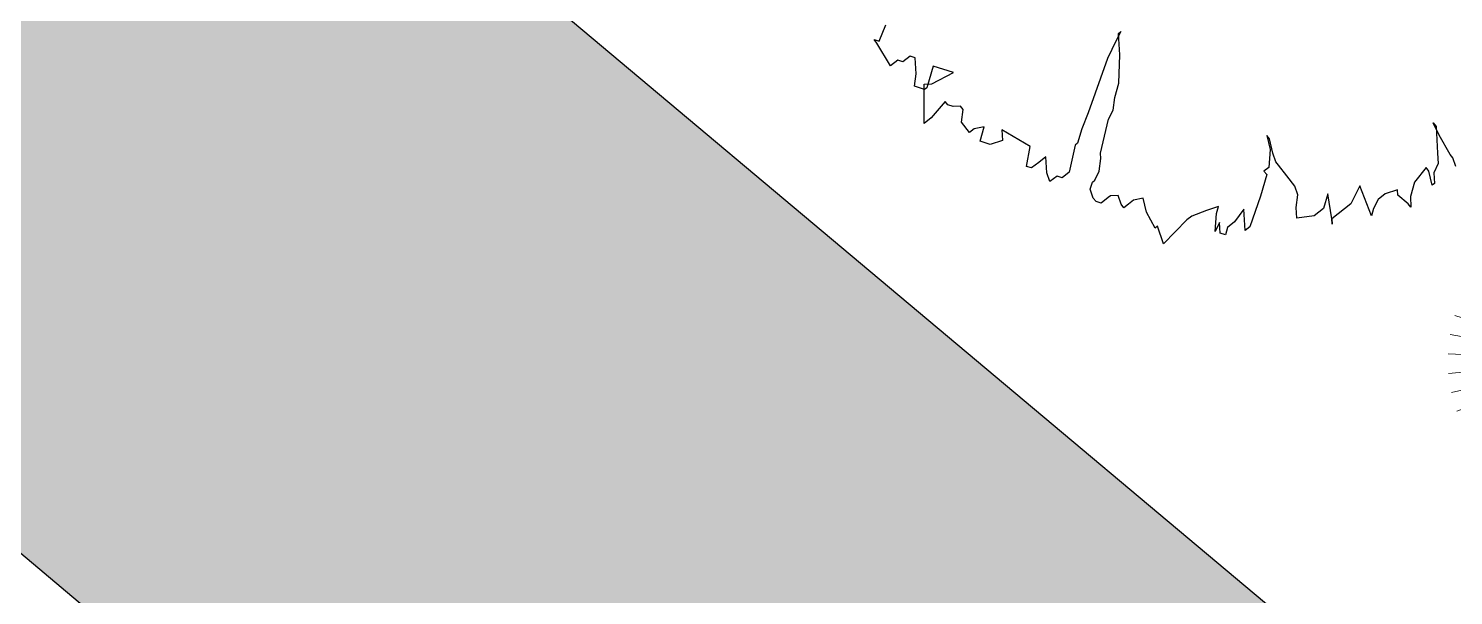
# Model space of a CAD drawing. Header units: millimetres. Extents: x 111 to 1506, y 14 to 566.
# Drawn here: x 246.597 to 249.402, y 194.966 to 196.081 of the extents above; entities that cross this region are included whole.
import ezdxf

# ---------------------------------------------------------------- set-up
doc = ezdxf.new("R2010")
doc.units = ezdxf.units.MM
doc.layers.add('fer', color=8, linetype='Continuous')
for name, color, linetype, lineweight in [('G', 254, 'Continuous', 5), ('GRASS', 56, 'Continuous', 0), ('PALMERAS114', 114, 'Continuous', 5)]:
    doc.layers.add(name, color=color, linetype=linetype, lineweight=lineweight)
doc.styles.add('ATTR', font='romans.shx', dxfattribs={"width": 0.8, "height": 2.52})

# ---------------------------------------------------------------- blocks, each defined once
blk = doc.blocks.new('tr')
at = {"layer": 'fer', "color": 97}
for p, q in [((1378.9076, 206.7087), (1378.9017, 206.6914)), ((1378.9076, 206.7087), (1378.9017, 206.6914)), ((1378.9493, 206.6914), (1378.9612, 206.7087)), ((1378.9493, 206.6914), (1378.9612, 206.7087)), ((1378.9671, 206.7087), (1378.9552, 206.6827)), ((1378.9671, 206.7087), (1378.9552, 206.6827)), ((1378.9612, 206.7087), (1378.9671, 206.7087)), ((1378.9612, 206.7087), (1378.9671, 206.7087)), ((1379.0147, 206.7001), (1379.0266, 206.7174)), ((1379.0147, 206.7001), (1379.0266, 206.7174)), ((1379.0266, 206.7174), (1379.0266, 206.7087)), ((1379.0266, 206.7174), (1379.0266, 206.7087)), ((1379.0266, 206.7087), (1379.0326, 206.6827)), ((1379.0266, 206.7087), (1379.0326, 206.6827)), ((1378.9017, 206.6827), (1378.8957, 206.6394)), ((1378.9017, 206.6827), (1378.8957, 206.6394)), ((1378.9017, 206.6914), (1378.9017, 206.6827)), ((1378.9017, 206.6914), (1378.9017, 206.6827)), ((1378.9195, 206.6654), (1378.9314, 206.6827)), ((1378.9195, 206.6654), (1378.9314, 206.6827)), ((1378.9314, 206.6827), (1378.9493, 206.6914)), ((1378.9314, 206.6827), (1378.9493, 206.6914)), ((1378.9552, 206.6741), (1378.9909, 206.6827)), ((1378.9552, 206.6827), (1378.9552, 206.6741)), ((1378.9552, 206.6741), (1378.9909, 206.6827)), ((1378.9552, 206.6827), (1378.9552, 206.6741)), ((1378.9909, 206.6827), (1379.0147, 206.7001)), ((1378.9909, 206.6827), (1379.0147, 206.7001)), ((1379.0326, 206.6827), (1379.0266, 206.6741)), ((1379.0326, 206.6827), (1379.0266, 206.6741)), ((1379.0981, 206.6827), (1379.0802, 206.6221)), ((1379.0981, 206.6827), (1379.0802, 206.6221)), ((1379.0862, 206.6741), (1379.0981, 206.6827)), ((1379.0862, 206.6741), (1379.0981, 206.6827)), ((1378.8898, 206.6221), (1378.9195, 206.6654)), ((1378.8898, 206.6221), (1378.9195, 206.6654)), ((1379.0266, 206.6741), (1379.0505, 206.6654)), ((1379.0266, 206.6741), (1379.0505, 206.6654)), ((1379.0505, 206.6654), (1379.0683, 206.6654)), ((1379.0505, 206.6654), (1379.0683, 206.6654)), ((1379.0683, 206.6654), (1379.0862, 206.6741)), ((1379.0683, 206.6654), (1379.0862, 206.6741)), ((1378.8957, 206.6394), (1378.8898, 206.6134)), ((1378.8957, 206.6394), (1378.8898, 206.6134)), ((1379.0802, 206.6221), (1379.1159, 206.6394)), ((1379.0802, 206.6221), (1379.1159, 206.6394)), ((1379.1159, 206.6394), (1379.1635, 206.6394)), ((1379.1159, 206.6394), (1379.1635, 206.6394)), ((1379.1635, 206.6394), (1379.1397, 206.5961)), ((1379.1635, 206.6394), (1379.1397, 206.5961)), ((1379.1695, 206.6481), (1379.1635, 206.6394)), ((1379.1635, 206.6394), (1379.1695, 206.6481)), ((1379.1695, 206.6481), (1379.1635, 206.6394)), ((1379.1635, 206.6394), (1379.1695, 206.6481)), ((1378.8898, 206.6134), (1378.8898, 206.6221)), ((1378.8898, 206.6134), (1378.8898, 206.6221)), ((1379.1397, 206.5961), (1379.1635, 206.6134)), ((1379.1397, 206.5961), (1379.1635, 206.6134)), ((1379.1635, 206.6134), (1379.1754, 206.6134)), ((1379.1635, 206.6134), (1379.1754, 206.6134)), ((1379.1754, 206.6134), (1379.1873, 206.6134)), ((1379.1754, 206.6134), (1379.1873, 206.6134)), ((1379.1873, 206.6134), (1379.2171, 206.5961)), ((1379.1873, 206.6134), (1379.2171, 206.5961)), ((1379.2171, 206.5961), (1379.2111, 206.5874)), ((1379.2171, 206.5961), (1379.2111, 206.5874)), ((1379.2052, 206.5788), (1379.1873, 206.5614)), ((1379.2052, 206.5788), (1379.1873, 206.5614)), ((1379.2111, 206.5874), (1379.2052, 206.5788)), ((1379.2111, 206.5874), (1379.2052, 206.5788)), ((1379.1873, 206.5614), (1379.1814, 206.5441)), ((1379.1873, 206.5614), (1379.1814, 206.5441)), ((1379.1814, 206.5441), (1379.1814, 206.5181)), ((1379.1814, 206.5441), (1379.1814, 206.5181)), ((1379.2468, 206.5181), (1379.3004, 206.5528)), ((1379.2468, 206.5181), (1379.3004, 206.5528)), ((1379.3123, 206.5528), (1379.2885, 206.5181)), ((1379.3123, 206.5528), (1379.2885, 206.5181)), ((1379.3004, 206.5528), (1379.3123, 206.5528)), ((1379.3004, 206.5528), (1379.3123, 206.5528)), ((1379.3123, 206.5528), (1379.3123, 206.5528)), ((1379.3123, 206.5528), (1379.3123, 206.5528)), ((1379.1814, 206.5181), (1379.1814, 206.4921)), ((1379.1814, 206.5181), (1379.1814, 206.4921)), ((1379.2111, 206.4921), (1379.2468, 206.5181)), ((1379.2111, 206.4921), (1379.2468, 206.5181)), ((1379.2468, 206.5181), (1379.2468, 206.5181)), ((1379.2468, 206.5181), (1379.2468, 206.5181)), ((1379.2885, 206.5181), (1379.3182, 206.5268)), ((1379.2885, 206.5181), (1379.3182, 206.5268)), ((1379.2885, 206.5181), (1379.2885, 206.5181)), ((1379.2885, 206.5181), (1379.2885, 206.5181)), ((1379.3182, 206.5268), (1379.3361, 206.5268)), ((1379.3182, 206.5268), (1379.3361, 206.5268)), ((1379.3361, 206.5268), (1379.348, 206.5354)), ((1379.3361, 206.5268), (1379.348, 206.5354)), ((1379.3599, 206.5181), (1379.3361, 206.4921)), ((1379.3599, 206.5181), (1379.3361, 206.4921)), ((1379.354, 206.5268), (1379.3421, 206.5094)), ((1379.354, 206.5268), (1379.3421, 206.5094)), ((1379.3421, 206.5094), (1379.3599, 206.5181)), ((1379.3421, 206.5094), (1379.3599, 206.5181)), ((1379.348, 206.5354), (1379.354, 206.5268)), ((1379.348, 206.5354), (1379.354, 206.5268)), ((1379.1814, 206.4921), (1379.1814, 206.4834)), ((1379.1814, 206.4921), (1379.1814, 206.4834)), ((1379.2111, 206.4834), (1379.2111, 206.4921)), ((1379.2111, 206.4834), (1379.2111, 206.4921)), ((1379.3361, 206.4921), (1379.3242, 206.4834)), ((1379.3361, 206.4921), (1379.3242, 206.4834)), ((1379.1754, 206.4661), (1379.1635, 206.4401)), ((1379.1754, 206.4661), (1379.1635, 206.4401)), ((1379.1635, 206.4314), (1379.1754, 206.4574)), ((1379.1635, 206.4314), (1379.1754, 206.4574)), ((1379.1754, 206.4574), (1379.1992, 206.4834)), ((1379.1814, 206.4834), (1379.1754, 206.4661)), ((1379.1754, 206.4574), (1379.1992, 206.4834)), ((1379.1814, 206.4834), (1379.1754, 206.4661)), ((1379.1754, 206.4661), (1379.1754, 206.4661)), ((1379.1754, 206.4661), (1379.1754, 206.4661)), ((1379.1992, 206.4834), (1379.2111, 206.4834)), ((1379.1992, 206.4834), (1379.2111, 206.4834)), ((1379.3242, 206.4834), (1379.348, 206.4748)), ((1379.3242, 206.4834), (1379.348, 206.4748)), ((1379.348, 206.4748), (1379.3778, 206.4661)), ((1379.348, 206.4748), (1379.3778, 206.4661)), ((1379.3778, 206.4661), (1379.3897, 206.4661)), ((1379.3778, 206.4661), (1379.3897, 206.4661)), ((1379.3897, 206.4661), (1379.4551, 206.4748)), ((1379.3897, 206.4661), (1379.4551, 206.4748)), ((1379.4551, 206.4748), (1379.4432, 206.4401)), ((1379.4551, 206.4748), (1379.4432, 206.4401)), ((1379.4551, 206.4748), (1379.4551, 206.4748)), ((1379.4551, 206.4748), (1379.4551, 206.4748)), ((1379.1635, 206.4401), (1379.1635, 206.4314)), ((1379.1635, 206.4401), (1379.1635, 206.4314)), ((1379.4492, 206.4401), (1379.4432, 206.4054)), ((1379.4432, 206.4401), (1379.4492, 206.4401)), ((1379.4492, 206.4401), (1379.4432, 206.4054)), ((1379.4432, 206.4401), (1379.4492, 206.4401)), ((1379.4432, 206.4054), (1379.4313, 206.3794)), ((1379.4432, 206.4054), (1379.4313, 206.3794)), ((1379.4432, 206.4054), (1379.4432, 206.4054)), ((1379.4432, 206.4054), (1379.4432, 206.4054)), ((1379.4313, 206.3794), (1379.4492, 206.3708)), ((1379.4313, 206.3794), (1379.4313, 206.3794)), ((1379.4313, 206.3794), (1379.4492, 206.3708)), ((1379.4313, 206.3794), (1379.4313, 206.3794)), ((1379.4492, 206.3708), (1379.4611, 206.3708)), ((1379.4492, 206.3708), (1379.4611, 206.3708)), ((1379.4611, 206.3708), (1379.473, 206.3708)), ((1379.4611, 206.3708), (1379.473, 206.3708)), ((1379.473, 206.3621), (1379.467, 206.3448)), ((1379.473, 206.3621), (1379.467, 206.3448)), ((1379.467, 206.3448), (1379.4789, 206.3361)), ((1379.467, 206.3448), (1379.467, 206.3448)), ((1379.467, 206.3448), (1379.4789, 206.3361)), ((1379.467, 206.3448), (1379.467, 206.3448)), ((1379.473, 206.3708), (1379.473, 206.3621)), ((1379.473, 206.3708), (1379.473, 206.3621)), ((1379.4789, 206.3361), (1379.4849, 206.3361)), ((1379.4789, 206.3361), (1379.4849, 206.3361)), ((1379.4849, 206.3361), (1379.5027, 206.3361)), ((1379.4849, 206.3361), (1379.5027, 206.3361)), ((1379.5027, 206.3361), (1379.5087, 206.3274)), ((1379.5027, 206.3361), (1379.5087, 206.3274)), ((1379.5087, 206.3188), (1379.5027, 206.3014)), ((1379.5087, 206.3188), (1379.5027, 206.3014)), ((1379.5087, 206.3274), (1379.5087, 206.3188)), ((1379.5087, 206.3274), (1379.5087, 206.3188)), ((1379.4849, 206.2928), (1379.467, 206.2841)), ((1379.4849, 206.2928), (1379.467, 206.2841)), ((1379.4908, 206.2928), (1379.4849, 206.2928)), ((1379.4908, 206.2928), (1379.4849, 206.2928)), ((1379.5027, 206.3014), (1379.4908, 206.2928)), ((1379.5027, 206.3014), (1379.4908, 206.2928)), ((1379.4492, 206.2668), (1379.4432, 206.2581)), ((1379.4492, 206.2668), (1379.4432, 206.2581)), ((1379.467, 206.2841), (1379.4492, 206.2668)), ((1379.467, 206.2841), (1379.4492, 206.2668)), ((1379.4432, 206.2581), (1379.3897, 206.2148)), ((1379.4432, 206.2581), (1379.3897, 206.2148)), ((1379.473, 206.2148), (1379.5146, 206.2495)), ((1379.473, 206.2148), (1379.5146, 206.2495)), ((1379.5146, 206.2495), (1379.5325, 206.2495)), ((1379.5146, 206.2495), (1379.5325, 206.2495)), ((1379.5325, 206.2495), (1379.5384, 206.2408)), ((1379.5325, 206.2495), (1379.5384, 206.2408)), ((1379.5384, 206.2408), (1379.5563, 206.2408)), ((1379.5384, 206.2408), (1379.5563, 206.2408)), ((1379.5563, 206.2408), (1379.5503, 206.2235)), ((1379.5563, 206.2408), (1379.5503, 206.2235)), ((1379.3718, 206.2061), (1379.354, 206.1888)), ((1379.3718, 206.2061), (1379.354, 206.1888)), ((1379.3897, 206.2148), (1379.3718, 206.2061)), ((1379.3897, 206.2148), (1379.3718, 206.2061)), ((1379.4432, 206.1975), (1379.467, 206.2148)), ((1379.4432, 206.1975), (1379.467, 206.2148)), ((1379.467, 206.2148), (1379.473, 206.2148)), ((1379.467, 206.2148), (1379.473, 206.2148)), ((1379.5503, 206.2235), (1379.5325, 206.1975)), ((1379.5503, 206.2235), (1379.5325, 206.1975)), ((1379.3182, 206.1195), (1379.4135, 206.1801)), ((1379.3182, 206.1195), (1379.4135, 206.1801)), ((1379.354, 206.1888), (1379.3302, 206.1715)), ((1379.354, 206.1888), (1379.3302, 206.1715)), ((1379.4135, 206.1801), (1379.4432, 206.1975)), ((1379.4135, 206.1801), (1379.4432, 206.1975)), ((1379.5325, 206.1975), (1379.5503, 206.1975)), ((1379.5325, 206.1975), (1379.5503, 206.1975)), ((1379.5741, 206.1888), (1379.5444, 206.1628)), ((1379.5741, 206.1888), (1379.5444, 206.1628)), ((1379.5503, 206.1975), (1379.5682, 206.1975)), ((1379.5503, 206.1975), (1379.5682, 206.1975)), ((1379.5682, 206.1975), (1379.5741, 206.1888)), ((1379.5682, 206.1975), (1379.5741, 206.1888)), ((1379.3302, 206.1715), (1379.2944, 206.1281)), ((1379.3302, 206.1715), (1379.2944, 206.1281)), ((1379.5444, 206.1628), (1379.5682, 206.1021)), ((1379.5444, 206.1628), (1379.5682, 206.1021)), ((1379.2944, 206.1281), (1379.2706, 206.0935)), ((1379.2944, 206.1281), (1379.2706, 206.0935)), ((1379.2825, 206.1021), (1379.3182, 206.1195)), ((1379.2825, 206.1021), (1379.3182, 206.1195)), ((1379.5741, 206.1108), (1379.5801, 206.1195)), ((1379.5741, 206.1108), (1379.5801, 206.1195)), ((1379.5801, 206.1195), (1379.6039, 206.1108)), ((1379.5801, 206.1195), (1379.6039, 206.1108)), ((1379.2647, 206.0935), (1379.2825, 206.1021)), ((1379.2647, 206.0935), (1379.2825, 206.1021)), ((1379.2706, 206.0935), (1379.2647, 206.0935)), ((1379.2706, 206.0935), (1379.2647, 206.0935)), ((1379.5682, 206.1021), (1379.5741, 206.1108)), ((1379.5682, 206.1021), (1379.5741, 206.1108)), ((1379.6158, 206.0935), (1379.592, 206.0761)), ((1379.6158, 206.0935), (1379.592, 206.0761)), ((1379.6039, 206.1108), (1379.6158, 206.0935)), ((1379.6039, 206.1108), (1379.6158, 206.0935)), ((1379.592, 206.0761), (1379.6099, 206.0675)), ((1379.592, 206.0761), (1379.6099, 206.0675)), ((1379.6099, 206.0675), (1379.6218, 206.0675)), ((1379.6099, 206.0675), (1379.6218, 206.0675)), ((1379.6218, 206.0675), (1379.6218, 206.0415)), ((1379.6218, 206.0675), (1379.6218, 206.0415)), ((1379.6218, 206.0415), (1379.6039, 206.0241)), ((1379.6218, 206.0415), (1379.6039, 206.0241)), ((1379.6039, 206.0241), (1379.6039, 206.0155)), ((1379.6039, 206.0241), (1379.6039, 206.0155)), ((1379.6039, 206.0155), (1379.6158, 206.0068)), ((1379.6039, 206.0155), (1379.6158, 206.0068)), ((1379.6158, 206.0068), (1379.6218, 205.9981)), ((1379.6158, 206.0068), (1379.6218, 205.9981)), ((1379.6218, 205.9895), (1379.6634, 205.9981)), ((1379.6218, 205.9981), (1379.6218, 205.9895)), ((1379.6218, 205.9895), (1379.6634, 205.9981)), ((1379.6218, 205.9981), (1379.6218, 205.9895)), ((1379.6813, 205.9981), (1379.6337, 205.9375)), ((1379.6813, 205.9981), (1379.6337, 205.9375)), ((1379.6634, 205.9981), (1379.6813, 205.9981)), ((1379.6634, 205.9981), (1379.6813, 205.9981)), ((1379.5741, 205.9548), (1379.598, 205.9202)), ((1379.6218, 205.9462), (1379.5741, 205.9548)), ((1379.5741, 205.9548), (1379.598, 205.9202)), ((1379.6218, 205.9462), (1379.5741, 205.9548)), ((1379.598, 205.9202), (1379.6337, 205.9462)), ((1379.598, 205.9202), (1379.6337, 205.9462)), ((1379.6337, 205.9375), (1379.6218, 205.9462)), ((1379.6337, 205.9375), (1379.6218, 205.9462)), ((1379.6337, 205.9462), (1379.6396, 205.9462)), ((1379.6337, 205.9462), (1379.6396, 205.9462)), ((1379.6515, 205.9288), (1379.6337, 205.9115)), ((1379.6515, 205.9288), (1379.6337, 205.9115)), ((1379.6396, 205.9462), (1379.6515, 205.9288)), ((1379.6396, 205.9462), (1379.6515, 205.9288)), ((1379.6277, 205.9028), (1379.6158, 205.8855)), ((1379.6277, 205.9028), (1379.6158, 205.8855)), ((1379.6337, 205.9115), (1379.6277, 205.9028)), ((1379.6337, 205.9115), (1379.6277, 205.9028)), ((1379.6337, 205.9115), (1379.6337, 205.9115)), ((1379.6337, 205.9115), (1379.6337, 205.9115)), ((1379.6158, 205.8855), (1379.6218, 205.8768)), ((1379.6158, 205.8855), (1379.6218, 205.8768)), ((1379.6218, 205.8768), (1379.6396, 205.8768)), ((1379.6218, 205.8768), (1379.6396, 205.8768)), ((1379.6396, 205.8768), (1379.6456, 205.8682)), ((1379.6396, 205.8768), (1379.6456, 205.8682)), ((1379.6456, 205.8682), (1379.6634, 205.8682)), ((1379.6456, 205.8682), (1379.6456, 205.8682)), ((1379.6456, 205.8682), (1379.6634, 205.8682)), ((1379.6456, 205.8682), (1379.6456, 205.8682)), ((1379.6634, 205.8682), (1379.6575, 205.8162)), ((1379.6634, 205.8682), (1379.6575, 205.8162)), ((1379.6515, 205.8162), (1379.6218, 205.7988)), ((1379.6515, 205.8162), (1379.6218, 205.7988)), ((1379.6575, 205.8075), (1379.6515, 205.8162)), ((1379.6575, 205.8075), (1379.6515, 205.8162)), ((1379.6575, 205.8162), (1379.6575, 205.8075)), ((1379.6575, 205.8162), (1379.6575, 205.8075))]:
    blk.add_line(p, q, dxfattribs=at)
blk = doc.blocks.new('EVG7')
for p, q in [((-3.91, 19.67), (-9.01, 58.4)), ((1.55, 19.67), (6.65, 58.4)), ((-9.21, 18.3), (-24.14, 54.35)), ((-6.59, 19.1), (-16.71, 56.87)), ((4.23, 19.1), (14.35, 56.87)), ((6.85, 18.3), (21.78, 54.35)), ((-13.82, 15.38), (-37.7, 46.51)), ((-11.62, 16.99), (-31.18, 50.87)), ((9.26, 16.99), (28.82, 50.87)), ((-16, 13.74), (-43.6, 41.34)), ((-17.84, 11.7), (-48.78, 35.44)), ((15.48, 11.7), (46.42, 35.44)), ((17.04, 9.43), (50.78, 28.91)), ((-20.59, 6.96), (-56.61, 21.87)), ((18.24, 6.96), (54.25, 21.87)), ((-21.61, 4.39), (-59.13, 14.44)), ((19.8, 1.68), (58.31, 6.74)), ((-22.19, -1.09), (-61.18, -1.09)), ((-22.16, -3.85), (-60.66, -8.92)), ((19.8, -3.85), (58.31, -8.92)), ((19.83, -1.09), (58.82, -1.09)), ((-20.59, -9.13), (-56.61, -24.05)), ((19.25, -6.56), (56.78, -16.62)), ((-19.4, -11.61), (-53.14, -31.09)), ((-17.84, -13.87), (-48.78, -37.61)), ((13.64, -15.91), (41.25, -43.51)), ((15.48, -13.87), (46.42, -37.61)), ((-13.82, -17.56), (-37.7, -48.69)), ((-11.62, -19.17), (-31.18, -53.05)), ((-9.21, -20.47), (-24.14, -56.52)), ((-6.59, -21.27), (-16.71, -59.04)), ((-3.91, -21.84), (-9.01, -60.57)), ((-1.18, -22.12), (-1.18, -61.09)), ((4.23, -21.27), (14.35, -59.04)), ((6.85, -20.47), (21.78, -56.52)), ((9.26, -19.17), (28.82, -53.05)), ((11.46, -17.56), (35.35, -48.69))]:
    blk.add_line(p, q)
at = {"style": 'ATTR', "width": 0.8, "flags": 9}
blk.add_attdef('ESTCODE', (0, 0), '', height=0.7, dxfattribs=at)

msp = doc.modelspace()

# ---------------------------------------------------------------- hatches: boundary and pattern name
at = {"layer": 'G', "lineweight": 100, "ltscale": 1000}
h = msp.add_hatch(dxfattribs=at)
h.set_pattern_fill('AR-HBONE', color=256, scale=0.046, angle=-22.08523, style=0)
h.set_pattern_definition([(22.914772, (780.19157, 1619.01874), (0.097837146, 0.241122153), [0.552, -0.184]), (112.914772, (780.36105, 1619.09038), (0.097837146, 0.241122153), [0.552, -0.184])])
h.paths.add_polyline_path([(252.74721, 189.8745), (232.56645, 206.80816), (234.91794, 206.79314), (254.86046, 190.05938)])
h = msp.add_hatch(dxfattribs=at)
h.set_pattern_fill('AR-HBONE', color=256, scale=0.046, angle=-22.08523, style=0)
h.set_pattern_definition([(22.914772, (777.23143, 1670.63463), (0.097837146, 0.241122153), [0.552, -0.184]), (112.914772, (777.40091, 1670.70627), (0.097837146, 0.241122153), [0.552, -0.184])])
edge = h.paths.add_edge_path()
edge.add_line((221.74739, 201.07699), (222.24177, 203.56684))
edge.add_line((222.24177, 203.56684), (283.25265, 176.18215))
edge.add_line((283.25265, 176.18215), (282.61554, 174.27589))
edge.add_line((282.61554, 174.27589), (222.04443, 201.46319))
at = {"layer": 'GRASS', "lineweight": 100, "ltscale": 1000, "true_color": 0x261a0d}
h = msp.add_hatch(dxfattribs=at)
h.set_pattern_fill('GRAVEL', color=28, scale=1.7, angle=-112.08523)
h.set_pattern_definition([(115.927559, (831.65587, 1675.6603), (-9.063970477, 18.354684393), [0.2287112, -22.6424497]), (72.8845124, (831.555865, 1675.86599), (-6.0948382015, -19.542337304), [0.3924756, -38.8550721]), (20.425219, (831.67137, 1676.24108), (-23.7196500766, -8.721708562), [0.2767396, -27.3972554]), (155.1884607, (831.52683, 1677.01523), (30.8660951253, -14.3587663716), [0.3574046, -35.3830487]), (180.748426, (831.20242, 1677.16521), (22.0990378755, 0.206215852), [0.3504635, -34.6959343]), (245.1884607, (830.851985, 1677.16063), (14.3587663716, 30.8660951253), [0.3574046, -35.3830487]), (285.609012, (830.702005, 1676.83622), (-7.4433582763, 26.8701771034), [0.4726493, -46.7922425]), (320.1701, (830.82918, 1676.381), (30.1815712947, -25.0886977379), [0.4462296, -44.1767465]), (9.3443373, (831.17186, 1676.095186), (25.5918268176, 4.2928312495), [0.358615, -35.5029243]), (63.15113, (831.52572, 1676.15341), (-8.606190085, -16.688723505), [0.4094144, -20.0612964]), (110.3122095, (831.71063, 1676.51869), (-9.6577969326, 25.934088733), [0.5294616, -52.4167375]), (26.728847, (830.8783, 1675.46211), (13.925807081, 7.191793736), [0.1807117, -17.8905362]), (59.384006, (831.0397, 1675.54339), (-11.4598038846, -19.2000753885), [0.3438029, -34.0365694]), (112.91477, (831.2148, 1675.8393), (-1.5752635, 0.6391751), [0.2404157, -2.1637474]), (91.113362, (831.44857, 1675.87283), (-0.045348688, -9.154667853), [0.1294686, -12.8173457]), (179.716181, (831.44605, 1676.00228), (5.364965683, -0.342261915), [0.1830951, -8.971685]), (278.878528, (831.26296, 1676.00319), (1.2330016, -6.004140826), [0.2973793, -9.615239]), (49.479823, (831.30885, 1675.70937), (-2.8536138, -2.51135188), [0.2150347, -5.1608373]), (264.304312, (831.81677, 1676.91593), (-1.665960889, -17.670160563), [0.30124, -29.8228367]), (318.260948, (831.78688, 1676.61618), (-14.771198076, 13.331980626), [0.2527237, -25.0195932]), (181.113362, (831.6239, 1675.58154), (9.154667853, -0.045348688), [0.2589355, -12.6878788]), (231.5252313, (831.36502, 1675.5765), (11.1175419693, 13.8351097054), [0.30124, -29.8228367]), (227.358726, (830.8401, 1677.31222), (6.346402741, 6.597967281), [0.290496, -14.2343104]), (182.689912, (830.64332, 1677.09853), (20.523774362, 0.845390995), [0.2434026, -24.0968932]), (314.716181, (830.04225, 1676.20496), (6.59796728, -6.34640274), [0.2589355, -12.6878788]), (265.268796, (830.22444, 1676.02096), (2.008222804, 23.035126246), [0.2849727, -28.2122201]), (317.358726, (830.35545, 1676.97684), (-6.597967281, 6.346402741), [0.145248, -14.3795584]), (349.224704, (830.0806, 1676.29947), (6.9402292, -0.98143706), [0.086683, -8.5816502]), (53.878528, (830.16576, 1676.28327), (-3.49278894, -4.0866154), [0.3504635, -6.658816]), (73.9237776, (830.372355, 1676.56636), (-4.8164879157, -16.391810277), [0.324785, -32.1536694]), (191.60484, (831.1212, 1676.0607), (3.78970217, 0.29691323), [0.2451774, -5.8842598]), (241.0719983, (830.88102, 1676.01139), (-14.0165044563, -25.5011294422), [0.4280498, -42.3768565]), (308.860168, (830.67397, 1675.63675), (-8.470144022, 10.775280054), [0.1750252, -17.327546]), (337.91477, (830.7838, 1675.5005), (2.2144387, 0.9360884), [0.102, -1.598]), (8.171209, (830.4324, 1676.57869), (-13.5835451655, -1.826828053), [0.2361708, -23.380984]), (295.927559, (830.66617, 1676.61226), (9.063970477, -18.354684393), [0.4574224, -22.4137385]), (247.91477, (830.8662, 1676.2009), (0.9360884, -2.2144387), [0.442, -1.258]), (213.219618, (830.69999, 1675.79131), (-17.418596023, -11.278409134), [0.2687938, -26.6105663]), (141.969376, (830.47512, 1675.64405), (-5.66187891, 4.131964085), [0.2475234, -12.1286634]), (95.560747, (830.28015, 1675.796544), (-3.608307419, 36.321758184), [0.4030105, -39.8981061]), (63.3408504, (830.2411, 1676.19766), (9.8845403712, 19.8392505315), [0.4263583, -42.2094248])])
h.paths.add_polyline_path([(252.74721, 189.8745), (236.29128, 197.26073), (243.22201, 197.86709)])

# ---------------------------------------------------------------- linework, layer by layer
for p, q in [((254.86046, 190.05938), (245.33526, 198.05197)), ((252.74721, 189.8745), (243.22201, 197.86709))]:
    msp.add_line(p, q)

# ---------------------------------------------------------------- block references
at = {"lineweight": 100, "rotation": 217.9147716791315}
msp.add_blockref('tr', (1210.24204, 1206.21034), dxfattribs=at)
at = {"layer": 'PALMERAS114', "extrusion": (0, 0, -1), "xscale": -0.004880888891868356, "yscale": 0.004880888891718753, "zscale": -0.004880888891868356, "rotation": 294.9205878507973}
msp.add_blockref('EVG7', (-249.68123, 195.43621), dxfattribs=at)

doc.saveas('drawing.dxf')
